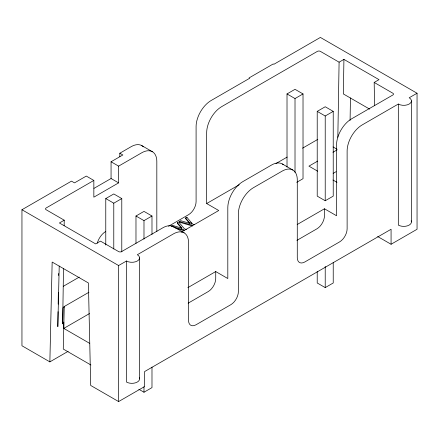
<?xml version="1.0" encoding="UTF-8"?>
<svg xmlns="http://www.w3.org/2000/svg" width="439" height="439" viewBox="0 0 439 439"><rect width="100%" height="100%" fill="white"/><g stroke="black" fill="none" stroke-linecap="round" stroke-linejoin="round"><path stroke-width="0.66" d="M58.052 311.679L57.827 326.687L59.216 266.045M58.167 304.172L58.343 292.577M58.606 275.516L58.634 273.47M63.501 268.717L62.656 323.894L63.029 307.744L64.237 307.048L63.787 306.784L88.936 292.264M64.154 225.662L64.237 220.197L46.117 209.732A2.135 1.235 0 0 1 46.117 207.987L93.842 180.434L93.842 197.177L118.612 182.876L118.612 166.134L141.72 152.794A21.357 12.33 -60 0 1 156.822 161.514L156.822 231.638M337.832 137.286L339.095 62.179L343.924 59.391L379.016 79.646L374.182 82.439L374.566 105.739M343.924 59.391L343.347 93.935L369.654 109.124M350.081 120.418L350.459 97.93M93.842 180.434L86.291 176.072L74.509 182.876L71.491 181.131L21.95 209.732L21.95 345.762L49.865 361.879L52.159 262.05L88.404 282.979L90.697 385.453L118.612 401.57L144.59 386.572L144.59 371.575L391.072 229.268L391.072 244.265L377.683 236.533M64.237 307.048L63.271 349.043L90.928 365.007M119.82 156.646L119.82 153.227L131.146 146.686A21.357 12.33 -60 0 1 143.366 146.824M93.957 188.391L111.062 178.514L111.062 161.772L122.838 154.972L119.82 153.227M64.237 220.197L59.408 222.985L95.653 243.914L100.487 241.126L118.612 251.585A2.135 1.235 0 0 0 121.63 251.585L162.864 227.781A21.357 12.33 -60 0 1 174.601 227.468M105.772 245.05L105.772 198.571L113.778 193.95L121.784 198.571L121.784 251.887M287.013 167.072L287.013 93.935L295.013 89.315L303.02 93.935L303.02 178.689L296.731 182.322M105.772 198.571L113.778 203.191L121.784 198.571M287.013 93.935L295.013 98.555L303.02 93.935M135.98 243.354L135.98 216.01L143.987 211.389L151.987 216.01L151.987 234.464M317.216 111.374L325.222 106.754L333.228 111.374L333.228 196.129L325.222 200.755L317.216 196.129L317.216 111.374L325.222 115.995L333.228 111.374M135.98 216.01L143.987 220.63L151.987 216.01M63.265 286.332L79.229 277.113M339.095 62.179L320.388 51.379A2.135 1.235 0 0 0 317.37 51.379L221.766 106.578A21.357 12.33 -60 0 0 206.665 132.737L206.665 203.542L239.222 184.742M275.928 163.555L287.177 157.058M302.57 148.173L317.37 139.629A2.135 1.235 0 0 1 317.809 139.432M168.521 226.261L188.54 214.704A10.679 6.168 -60 0 0 196.09 201.627L196.09 126.635A21.357 12.33 -60 0 1 211.192 100.476L249.703 78.241L249.1 77.895L273.261 63.94L273.865 64.292L320.388 37.43L417.05 93.238L417.05 229.268L391.072 244.265M171.215 226.222L172.598 225.426L182.125 228.264L177.367 222.672L178.635 221.942L184.517 228.906L186.427 229.46M179.408 221.497L191.519 225.026L191.519 225.723L179.408 222.194L179.408 221.497L180.791 220.696L190.317 223.533L185.56 217.947L186.822 217.212L192.71 224.175L194.62 224.73M21.95 209.732L118.612 265.54L126.465 261.007A7.688 4.439 0 0 0 137.341 261.007A7.688 4.439 0 0 0 137.341 254.724L173.438 233.888A21.357 12.33 -60 0 1 188.54 242.608L188.54 320.388A10.679 6.168 -60 0 0 196.09 324.75L230.826 304.693A10.679 6.168 -60 0 0 238.377 291.611L238.377 213.831A21.357 12.33 -60 0 1 253.484 187.672L282.178 171.106A21.357 12.33 -60 0 1 297.28 179.825L297.28 257.605A10.679 6.168 -60 0 0 304.831 261.968L339.572 241.911A10.679 6.168 -60 0 0 347.123 228.829L347.123 151.049A21.357 12.33 -60 0 1 362.224 124.89L398.321 104.048A7.688 4.439 0 0 0 409.197 104.048A7.688 4.439 0 0 0 409.197 97.771L417.05 93.238M181.362 232.099L218.743 210.517L206.665 203.542M317.715 161.075L308.93 166.145L317.704 171.21M332.943 152.284L337.042 149.918M63.787 322.039L63.787 328.41L89.518 313.556M333.135 173.383L336.06 171.693M49.865 361.879L68.166 351.31M187.837 287.66L215.725 271.56L227.808 278.535L227.808 207.729A21.357 12.33 -60 0 1 242.91 181.57L271.604 164.998A21.357 12.33 -60 0 1 283.342 164.685M297.176 224.532L324.465 208.777L336.548 215.752L336.548 144.947A21.357 12.33 -60 0 1 351.655 118.788L392.883 94.983A2.135 1.235 0 0 0 392.883 93.238L374.182 82.439M188.155 303.168L208.174 291.611A10.679 6.168 -60 0 0 215.725 278.535L215.725 271.56M296.896 240.385L316.914 228.829A10.679 6.168 -60 0 0 324.465 215.752L324.465 208.777M138.839 389.267L143.987 392.241L151.987 387.621L151.987 367.086M317.216 271.346L317.216 282.979L325.222 287.605L333.228 282.979L333.228 262.451M171.852 226.409L183.326 229.756L184.193 230.782M175.677 228.225L183.326 230.453L183.326 229.756M333.031 146.922L337.053 149.249M332.916 179.995L337.009 182.355M282.288 163.945L292.857 170.047M141.824 145.633L152.399 151.735M111.062 161.772L118.612 166.134M111.062 178.514L118.612 182.876M173.542 226.727L184.117 232.829M63.787 328.41L89.77 343.413M189.884 223.725L185.56 218.644L185.56 217.947M181.691 228.456L177.367 223.369L177.367 222.672M191.519 225.026L192.386 226.052M190.608 222.386L191.87 223.879M411.447 100.91L411.447 221.942M398.321 104.048L398.321 225.081A7.688 4.439 0 0 0 407.606 225.789A7.688 4.439 0 0 0 411.184 220.795M325.222 115.995L325.222 200.755M325.222 266.391L325.222 287.605M295.013 98.555L295.013 172.379M186.822 217.212L186.822 217.909M143.987 220.63L143.987 239.09M143.987 386.764L143.987 392.241M139.591 257.869L139.591 378.895M126.465 261.007L126.465 382.04A7.688 4.439 0 0 0 135.744 382.742A7.688 4.439 0 0 0 139.328 377.749M118.612 265.54L118.612 401.57M113.778 203.191L113.778 248.99M97.271 243.173A12.813 7.397 -60 0 1 105.766 231.452"/></g></svg>
